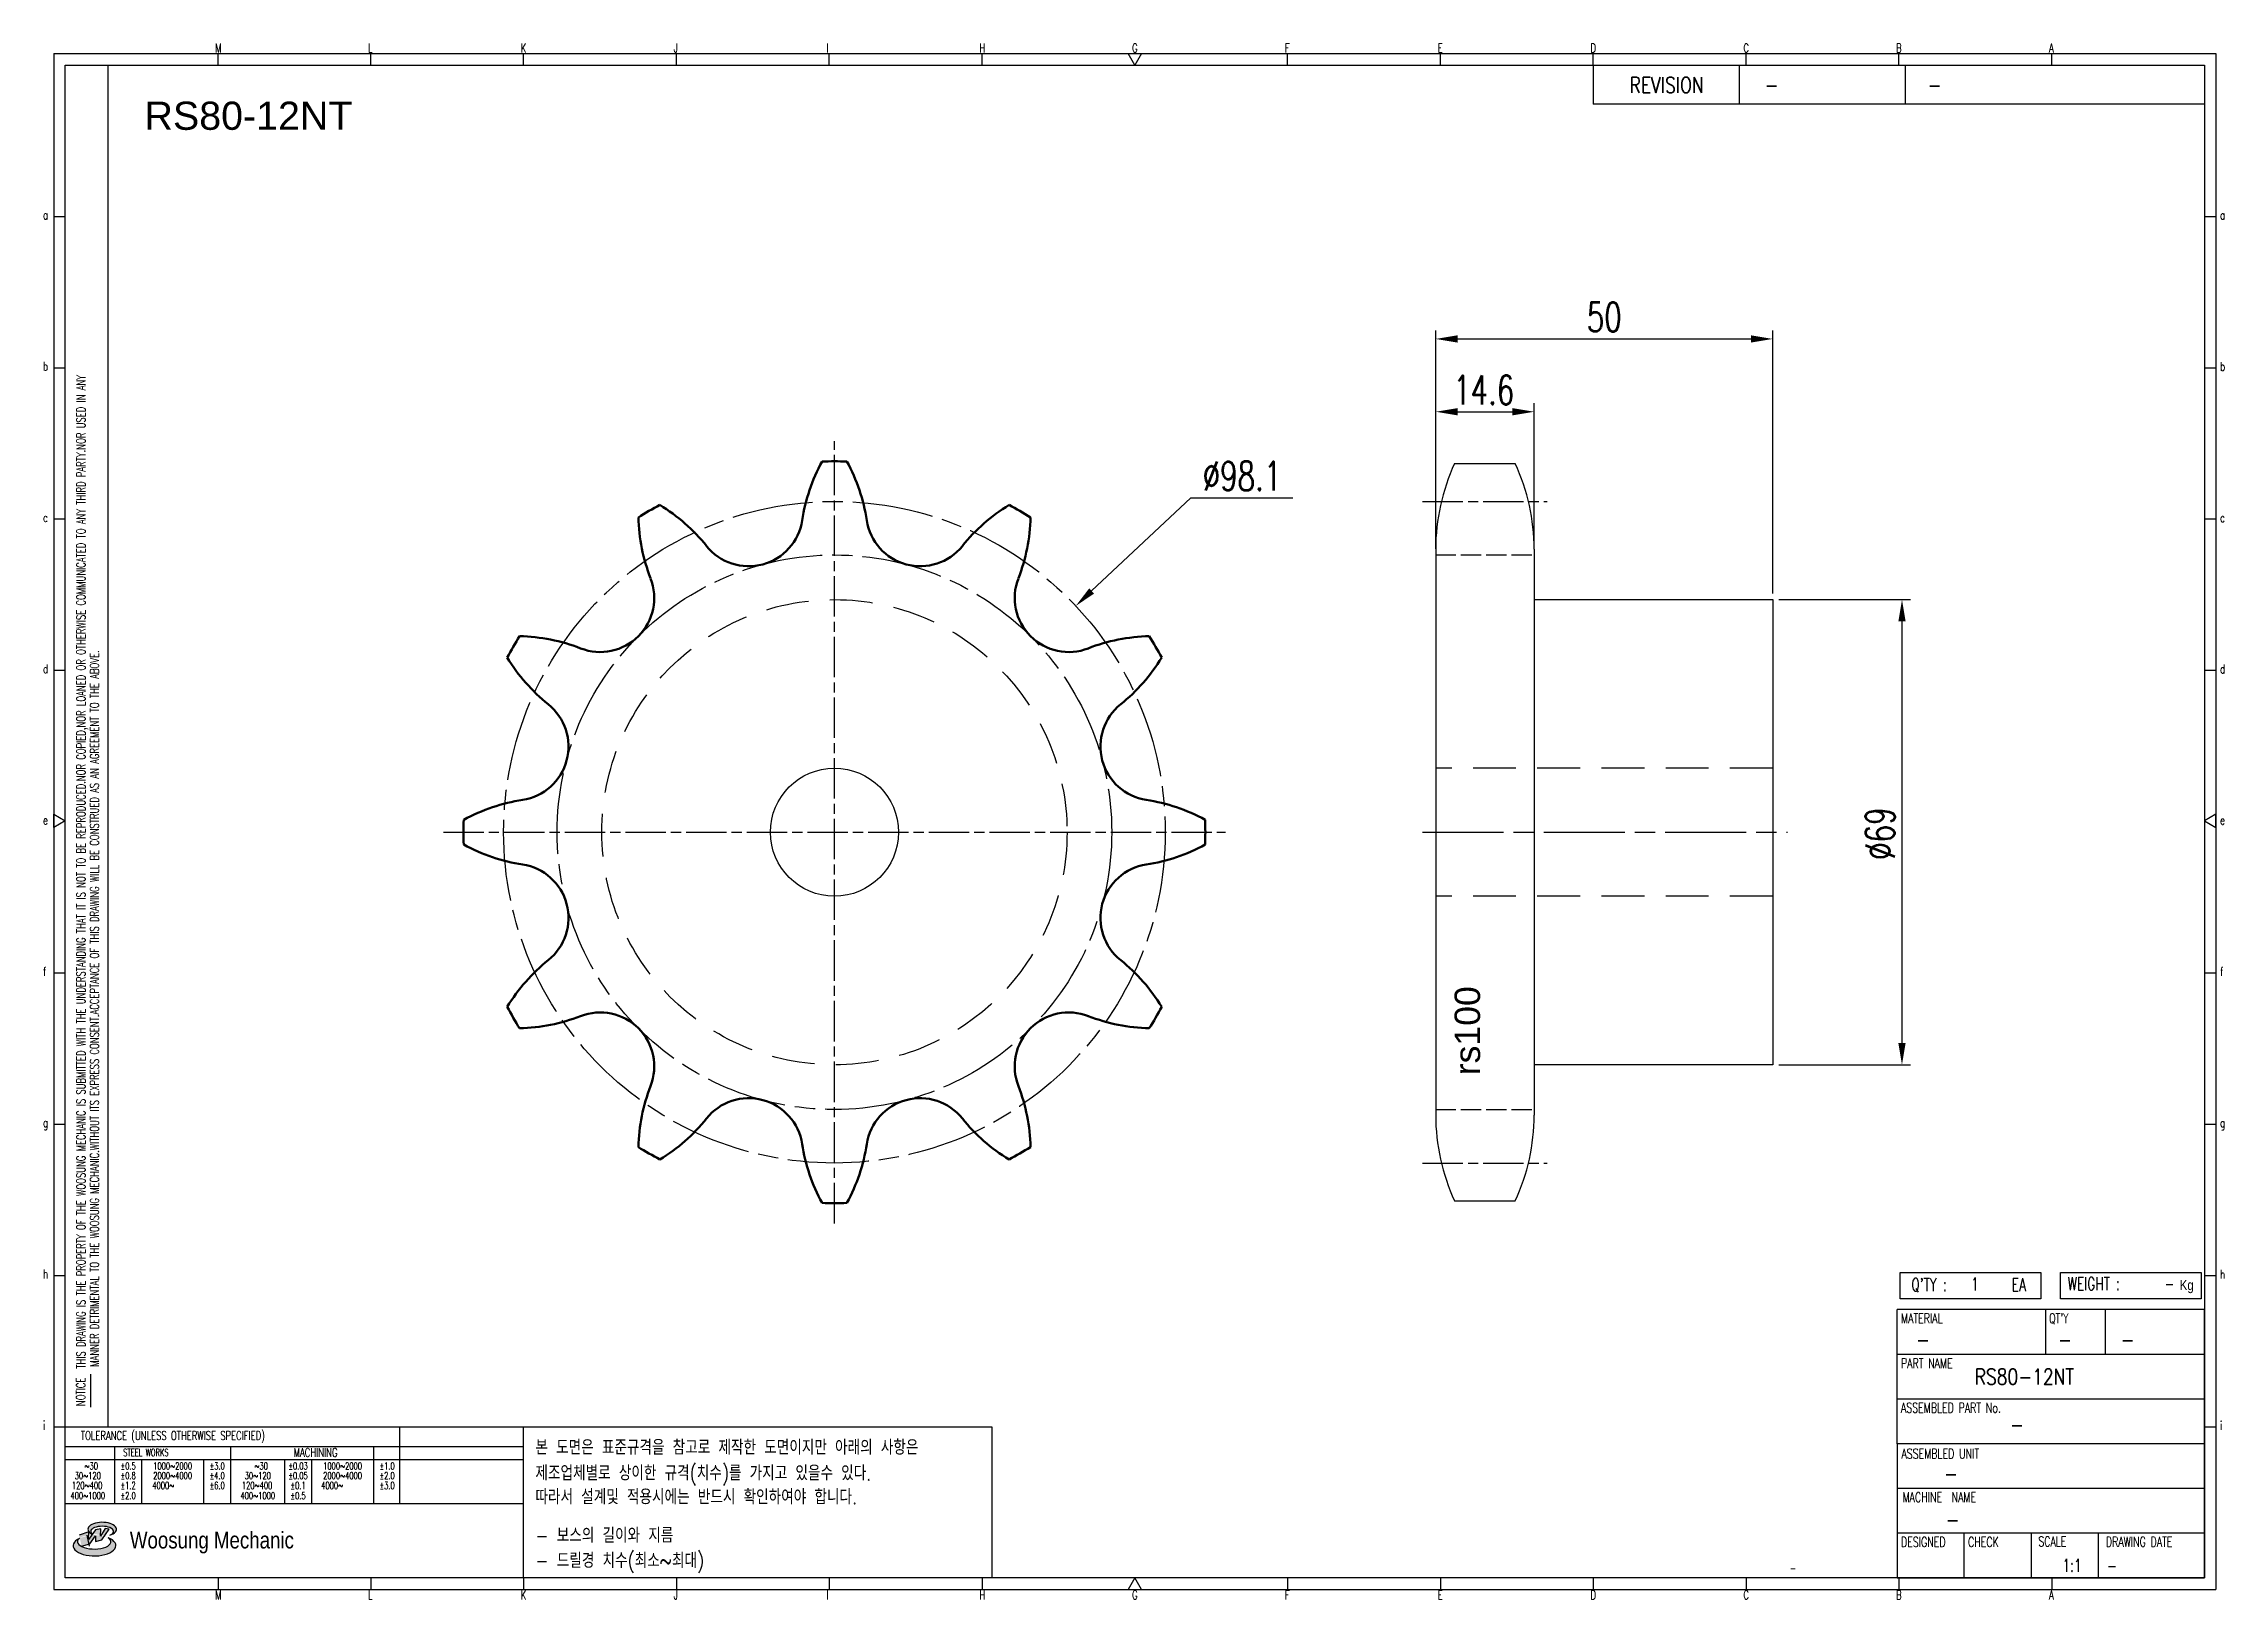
# Model space of a CAD drawing. Header units: millimetres. Extents: x 24007 to 24331, y 30 to 261.
import ezdxf
from ezdxf.enums import TextEntityAlignment as Align

# ---------------------------------------------------------------- set-up
doc = ezdxf.new("R2010")
doc.units = ezdxf.units.MM
for name, pattern in [('AM_ISO02W050', [7.5, 6, -1.5]), ('AM_ISO02W050x2', [3.75, 3, -0.75]), ('AM_ISO08W050', [18, 12, -1.5, 3, -1.5]), ('AM_ISO08W050x2', [9, 6, -0.75, 1.5, -0.75]), ('HIDDEN', [9.525, 6.35, -3.175])]:
    doc.linetypes.add(name, pattern=pattern)
for name, color, linetype, lineweight in [('AM_0N', 7, 'Continuous', 50), ('AM_3N', 6, 'AM_ISO02W050', 25), ('AM_7', 4, 'AM_ISO08W050', 25), ('AM_7N', 4, 'AM_ISO08W050', 25)]:
    doc.layers.add(name, color=color, linetype=linetype, lineweight=lineweight)
for name, color, linetype in [('HL', 2, 'HIDDEN'), ('S-DIM', 7, 'Continuous'), ('TITLE', 7, 'Continuous'), ('도면레이아웃', 7, 'Continuous')]:
    doc.layers.add(name, color=color, linetype=linetype)
doc.styles.add('HAN', font='ROMANS.shx', dxfattribs={"width": 0.7, "bigfont": 'whgtxt.shx'})
doc.styles.add('HKD_ST2', font='romans.shx', dxfattribs={"width": 0.7, "height": 4, "bigfont": '@extfont2.shx'})
doc.styles.add('HSG', font='SIMPLEX.shx', dxfattribs={"width": 0.7, "bigfont": 'HSG.shx'})
doc.styles.add('ROMANS', font='romans.shx', dxfattribs={"width": 0.7, "bigfont": 'whgtxt.shx'})
doc.styles.add('SLDTEXTSTYLE4', font='arial.ttf', dxfattribs={"width": 0.8})
doc.styles.get("Standard").update_dxf_attribs({"font": 'arial.ttf'})
doc.dimstyles.new('APP8', dxfattribs={"dimscale": 1.8, "dimtxt": 2.4, "dimasz": 1.8, "dimexe": 0.7, "dimexo": 0.5, "dimgap": 0.6, "dimtad": 1, "dimtoh": 1, "dimdec": 1, "dimrnd": 0.01, "dimzin": 9, "dimdsep": 46, "dimtxsty": 'HSG', "dimcen": 0, "dimclrd": 1, "dimclre": 1, "dimclrt": 256, "dimazin": 2, "dimtp": 1, "dimtm": 1, "dimtfac": 0.5, "dimtdec": 1, "dimtofl": 0, "dimtmove": 0, "dimatfit": 3, "dimfxl": 0, "dimtvp": 1, "dimtolj": 2, "dimlwd": -1, "dimlwe": -1, "dimarcsym": 0})

# ---------------------------------------------------------------- blocks, each defined once
blk = doc.blocks.new('SUYWSHJH')
at = {"layer": '도면레이아웃'}
h = blk.add_hatch(color=10, dxfattribs=at)
h.paths.add_polyline_path([(1.544, 35.177), (1.554, 34.966), (1.779, 35.034), (2.054, 35.422), (1.908, 35.446), (1.728, 35.167), (1.741, 35.439), (1.547, 35.405), (1.292, 35.041), (1.295, 35.33), (0.943, 35.208), (1.03, 34.8), (1.336, 34.885)])
edge = h.paths.add_edge_path()
edge.add_ellipse((1.795, 35.421), major_axis=(-0.53, 0), ratio=0.487785, start_angle=122.36065, end_angle=403.39574)
edge.add_line((1.411, 35.244), (1.419, 35.261))
edge.add_ellipse((1.798, 35.344), major_axis=(-0.423, 0), ratio=0.444396, start_angle=131.58977, end_angle=386.19408, ccw=False)
edge = h.paths.add_edge_path()
edge.add_ellipse((1.512, 34.815), major_axis=(-0.793, 0), ratio=0.480113, start_angle=314.67633, end_angle=590.85213)
edge.add_ellipse((1.501, 34.958), major_axis=(-0.62, 0), ratio=0.43311, start_angle=331.7024, end_angle=574.42495, ccw=False)
for p, q in [((0, 90.118), (80.15, 90.118)), ((0, 90.118), (0, 33.191)), ((6.089, 89.693), (6.089, 90.118)), ((11.753, 89.693), (11.753, 90.118)), ((17.418, 89.693), (17.418, 90.118)), ((23.082, 89.693), (23.082, 90.118)), ((28.746, 89.693), (28.746, 90.118)), ((34.411, 89.693), (34.411, 90.118)), ((45.739, 89.693), (45.739, 90.118)), ((51.404, 89.693), (51.404, 90.118)), ((57.068, 89.693), (57.068, 90.118)), ((62.732, 89.693), (62.732, 90.118)), ((68.397, 89.693), (68.397, 90.118)), ((74.061, 89.693), (74.061, 90.118)), ((80.15, 90.118), (80.15, 33.191)), ((0, 84.085), (0.425, 84.085)), ((79.725, 84.085), (80.15, 84.085)), ((0, 78.478), (0.425, 78.478)), ((79.725, 78.478), (80.15, 78.478)), ((0, 72.87), (0.425, 72.87)), ((79.725, 72.87), (80.15, 72.87)), ((0, 67.262), (0.425, 67.262)), ((79.725, 67.262), (80.15, 67.262)), ((0, 56.047), (0.425, 56.047)), ((79.725, 56.047), (80.15, 56.047)), ((0, 50.439), (0.425, 50.439)), ((79.725, 50.439), (80.15, 50.439)), ((0, 44.832), (0.425, 44.832)), ((79.725, 44.832), (80.15, 44.832)), ((1.377, 39.947), (1.377, 41.174)), ((0, 39.224), (0.425, 39.224)), ((79.725, 39.224), (80.15, 39.224)), ((0, 33.191), (80.15, 33.191)), ((6.089, 33.616), (6.089, 33.191)), ((11.753, 33.616), (11.753, 33.191)), ((17.418, 33.616), (17.418, 33.191)), ((23.082, 33.616), (23.082, 33.191)), ((28.746, 33.616), (28.746, 33.191)), ((34.411, 33.616), (34.411, 33.191)), ((45.739, 33.616), (45.739, 33.191)), ((51.404, 33.616), (51.404, 33.191)), ((57.068, 33.616), (57.068, 33.191)), ((62.732, 33.616), (62.732, 33.191)), ((68.397, 33.616), (68.397, 33.191)), ((74.061, 33.616), (74.061, 33.191))]:
    blk.add_line(p, q)
at = {"color": 2}
for p, q in [((2.017, 39.224), (2.017, 89.693)), ((0.425, 39.224), (17.418, 39.224)), ((12.816, 39.224), (12.816, 36.382)), ((17.418, 33.616), (17.418, 39.224)), ((0.425, 38.487), (17.418, 38.487)), ((0.425, 38.012), (17.418, 38.012)), ((2.257, 38.487), (2.257, 36.382)), ((3.257, 38.012), (3.257, 36.382)), ((5.557, 38.012), (5.557, 36.382)), ((6.557, 38.5), (6.557, 36.382)), ((8.557, 38.012), (8.557, 36.382)), ((9.557, 38.026), (9.557, 36.382)), ((11.857, 38.487), (11.857, 36.382)), ((0.425, 36.382), (17.418, 36.382))]:
    blk.add_line(p, q, dxfattribs=at)
at = {"color": 6, "ltscale": 0.5}
for p, q in [((57.068, 89.693), (57.068, 88.246)), ((62.47, 89.693), (62.47, 88.246)), ((68.635, 89.693), (68.635, 88.246)), ((79.725, 88.246), (57.068, 88.246)), ((68.336, 38.59), (68.336, 43.563)), ((79.725, 43.563), (68.336, 43.563)), ((73.827, 43.563), (73.827, 41.905)), ((76.037, 43.563), (76.037, 41.905)), ((79.725, 38.59), (79.725, 43.563)), ((79.725, 41.905), (68.336, 41.905)), ((79.725, 40.248), (68.336, 40.248)), ((68.336, 38.59), (68.336, 33.616)), ((79.725, 38.59), (68.336, 38.59)), ((79.725, 33.616), (79.725, 38.59)), ((79.725, 36.932), (68.336, 36.932)), ((79.725, 35.274), (68.336, 35.274)), ((70.822, 33.616), (70.822, 35.274)), ((73.309, 33.616), (73.309, 35.274)), ((75.796, 33.616), (75.796, 35.274)), ((68.336, 33.616), (79.725, 33.616))]:
    blk.add_line(p, q, dxfattribs=at)
for points in [[(40.075, 89.693), (39.83, 90.118), (40.32, 90.118)], [(0.425, 89.693), (79.725, 89.693), (79.725, 33.616), (0.425, 33.616)], [(0.425, 61.679), (0, 61.433), (0, 61.924)], [(79.725, 61.679), (80.15, 61.433), (80.15, 61.924)], [(40.075, 33.616), (39.83, 33.191), (40.32, 33.191)]]:
    blk.add_lwpolyline(points, close=True)
at = {"layer": 'TITLE', "color": 20}
for p, q in [((68.449, 43.961), (68.449, 44.936)), ((68.449, 44.936), (73.654, 44.936)), ((73.654, 44.936), (73.654, 43.961)), ((74.39, 43.961), (74.39, 44.936)), ((74.39, 44.936), (79.595, 44.936)), ((79.595, 44.936), (79.595, 43.961)), ((73.654, 43.961), (68.449, 43.961)), ((79.595, 43.961), (74.39, 43.961))]:
    blk.add_line(p, q, dxfattribs=at)
at = {"layer": '도면레이아웃'}
for p, q in [((1.295, 35.33), (0.943, 35.208)), ((1.03, 34.8), (1.336, 34.885)), ((1.224, 35.208), (1.311, 34.8)), ((1.224, 35.208), (1.224, 35.208)), ((1.547, 35.405), (1.292, 35.041)), ((1.292, 35.041), (1.295, 35.33)), ((1.336, 34.885), (1.544, 35.177)), ((1.419, 35.261), (1.411, 35.244)), ((1.544, 35.177), (1.554, 34.966)), ((1.741, 35.439), (1.547, 35.405)), ((1.554, 34.966), (1.779, 35.034)), ((1.908, 35.446), (1.728, 35.167)), ((1.728, 35.167), (1.741, 35.439)), ((1.779, 35.034), (2.054, 35.422)), ((2.054, 35.422), (1.908, 35.446))]:
    blk.add_line(p, q, dxfattribs=at)
for centre, major_axis, ratio, start_param, end_param in [((1.795, 35.421), (-0.53, 0), 0.487785, 2.135596, 7.040584), ((1.512, 34.815), (-0.793, 0), 0.480113, 5.492138, 10.312315), ((1.501, 34.958), (-0.62, 0), 0.43311, 5.789299, 10.025607), ((1.798, 35.344), (-0.423, 0), 0.444396, 2.296675, 6.740358)]:
    blk.add_ellipse(centre, major_axis=major_axis, ratio=ratio, start_param=start_param, end_param=end_param, dxfattribs=at)
at = {"color": 4, "style": 'HKD_ST2', "width": 0.7}
for s, p in [('M', (5.988, 90.164)), ('L', (11.652, 90.164)), ('K', (17.316, 90.164)), ('J', (22.981, 90.164)), ('I', (28.645, 90.164)), ('H', (34.309, 90.164)), ('G', (39.974, 90.164)), ('F', (45.638, 90.164)), ('E', (51.302, 90.164)), ('D', (56.967, 90.164)), ('C', (62.631, 90.164)), ('B', (68.295, 90.164)), ('A', (73.96, 90.164)), ('a', (-0.395, 83.976)), ('a', (80.305, 83.97)), ('b', (-0.395, 78.368)), ('b', (80.305, 78.362)), ('c', (-0.395, 72.76)), ('c', (80.305, 72.754)), ('d', (-0.395, 67.153)), ('d', (80.305, 67.147)), ('e', (-0.395, 61.545)), ('e', (80.305, 61.539)), ('f', (-0.395, 55.937)), ('f', (80.305, 55.931)), ('g', (-0.395, 50.33)), ('g', (80.305, 50.324)), ('h', (-0.395, 44.722)), ('h', (80.305, 44.716)), ('i', (-0.395, 39.114)), ('i', (80.305, 39.108)), ('M', (5.988, 32.824)), ('L', (11.652, 32.824)), ('K', (17.316, 32.824)), ('J', (22.981, 32.824)), ('I', (28.645, 32.824)), ('H', (34.309, 32.824)), ('G', (39.974, 32.824)), ('F', (45.638, 32.824)), ('E', (51.302, 32.824)), ('D', (56.967, 32.824)), ('C', (62.631, 32.824)), ('B', (68.295, 32.824)), ('A', (73.96, 32.824))]:
    blk.add_text(s, height=0.326, dxfattribs=at).set_placement(p)
for s, height, style, width, p in [('REVISION', 0.5806, 'HAN', 0.8, (58.415, 88.664)), ('-', 0.581, 'HAN', 0.8, (63.426, 88.664)), ('-', 0.581, 'HAN', 0.8, (69.468, 88.664)), ("Q'TY : ", 0.4746, 'HKD_ST2', 0.7, (68.857, 44.253)), ('1', 0.475, 'HKD_ST2', 0.7, (71.071, 44.275)), ('EA', 0.4746, 'HKD_ST2', 0.7, (72.578, 44.253)), ('WEIGHT : ', 0.4746, 'HKD_ST2', 0.7, (74.65, 44.286)), ('-', 0.581, 'HAN', 0.8, (69.029, 42.157)), ('-', 0.581, 'HAN', 0.8, (74.289, 42.157)), ('-', 0.581, 'HAN', 0.8, (76.623, 42.157)), ('-', 0.581, 'HAN', 0.8, (72.515, 39.013)), ('-', 0.581, 'HAN', 0.8, (70.067, 37.189)), ('-', 0.581, 'HAN', 0.8, (70.126, 35.48)), ('1:1', 0.4746, 'HKD_ST2', 0.7, (74.458, 33.848)), ('-', 0.475, 'HKD_ST2', 0.7, (76.112, 33.837))]:
    blk.add_text(s, height=height, dxfattribs=dict(style=style, width=width)).set_placement(p)
at = {"color": 6, "style": 'HKD_ST2', "width": 0.7}
for s, p in [(' THIS DRAWING IS THE PROPERTY OF THE WOOSUNG MECHANIC IS SUBMITTED WITH THE UNDERSTANDING THAT IT IS NOT TO BE REPRODUCED.NOR COPIED,NOR LOANED OR OTHERWISE COMMUNICATED TO ANY THIRD PARTY.NOR USED IN ANY', (1.173, 41.217)), ('MANNER DETRIMENTAL TO THE WOOSUNG MECHANIC.WITHOUT ITS EXPRESS CONSENT.ACCEPTANCE OF THIS DRAWING WILL BE CONSTRUED AS AN AGREEMENT TO THE ABOVE.', (1.672, 41.447))]:
    blk.add_text(s, height=0.326266, rotation=90, dxfattribs=at).set_placement(p)
at = {"style": 'HKD_ST2', "width": 0.7}
blk.add_text('-', height=0.475, dxfattribs=at).set_placement((78.613, 44.286), align=Align.RIGHT)
at = {"color": 4, "style": 'HKD_ST2', "width": 0.7}
for s, height, p in [('MATERIAL', 0.3651, (68.474, 43.425)), ("QT'Y", 0.3651, (73.965, 43.425)), ('PART NAME', 0.3651, (68.474, 41.756)), ('ASSEMBLED PART No.', 0.36511, (68.474, 40.109)), ('ASSEMBLED UNIT', 0.36511, (68.49, 38.408)), ('MACHINE  NAME', 0.36511, (68.532, 36.794)), ('DESIGNED', 0.3651, (68.474, 35.136)), ('CHECK', 0.3651, (70.961, 35.136)), ('SCALE', 0.3651, (73.566, 35.153)), ('DRAWING DATE', 0.36511, (76.071, 35.141))]:
    blk.add_text(s, height=height, dxfattribs=at).set_placement(p, align=Align.TOP_LEFT)
at = {"style": 'HKD_ST2', "width": 0.7}
blk.add_text('NOTICE', height=0.3263, rotation=90, dxfattribs=at).set_placement((1.163, 39.988))
for s, height, style, width, p in [('TOLERANCE (UNLESS OTHERWISE SPECIFIED)', 0.32627, 'HKD_ST2', 0.7, (4.417, 38.896)), ('-', 0.326, 'ROMANS', 0.65, (64.469, 33.975))]:
    blk.add_text(s, height=height, dxfattribs=dict(style=style, width=width)).set_placement(p, align=Align.MIDDLE_CENTER)
at = {"color": 4, "style": 'HKD_ST2', "width": 0.7}
for s, height, p in [('STEEL WORKS', 0.26101, (3.416, 38.268)), ('MACHINING', 0.3263, (9.707, 38.27)), ('%%P0.5', 0.261, (2.757, 37.762)), ('%%P0.8', 0.261, (2.757, 37.411)), ('%%P3.0', 0.261, (6.057, 37.762)), ('%%P4.0', 0.261, (6.057, 37.411)), ('%%P0.03', 0.261, (9.057, 37.762)), ('%%P0.05', 0.261, (9.057, 37.411)), ('%%P1.0', 0.261, (12.357, 37.762)), ('%%P2.0', 0.261, (12.357, 37.411)), ('%%P1.2', 0.261, (2.757, 37.045)), ('%%P2.0', 0.261, (2.757, 36.67)), ('%%P6.0', 0.261, (6.057, 37.045)), ('%%P0.1', 0.261, (9.057, 37.045)), ('%%P0.5', 0.261, (9.057, 36.67)), ('%%P3.0', 0.261, (12.357, 37.045))]:
    blk.add_text(s, height=height, dxfattribs=at).set_placement(p, align=Align.MIDDLE)
for s, height, p in [('30%%126120', 0.261, (1.263, 37.411)), ('%%12630', 0.261, (1.389, 37.762)), ('2000%%1264000', 0.26101, (4.407, 37.411)), ('1000%%1262000', 0.26101, (4.407, 37.762)), ('30%%126120', 0.261, (7.563, 37.411)), ('%%12630', 0.261, (7.689, 37.762)), ('2000%%1264000', 0.26101, (10.707, 37.411)), ('1000%%1262000', 0.26101, (10.707, 37.762)), ('400%%1261000', 0.26101, (1.263, 36.67)), ('120%%126400', 0.26101, (1.237, 37.045)), ('4000%%126', 0.261, (4.061, 37.045)), ('400%%1261000', 0.26101, (7.563, 36.67)), ('120%%126400', 0.26101, (7.537, 37.045)), ('4000%%126', 0.261, (10.321, 37.045))]:
    blk.add_text(s, height=height, dxfattribs=at).set_placement(p, align=Align.MIDDLE_CENTER)
at = {"color": 1, "style": 'SLDTEXTSTYLE4', "width": 0.8}
blk.add_text('Woosung Mechanic', height=0.61957, dxfattribs=at).set_placement((2.822, 34.711))
at = {"layer": 'TITLE', "width": 0.8}
blk.add_text('Kg', height=0.3789, dxfattribs=at).set_placement((78.807, 44.286))
blk = doc.blocks.new('*D2')
at = {"layer": 'Defpoints', "color": 0, "transparency": 16777216}
for p in [(24263.69, 178.48), (24263.69, 109.48), (24282.86, 109.48)]:
    blk.add_point(p, dxfattribs=at)
at = {"layer": 'S-DIM', "color": 1, "transparency": 16777216}
for p, q in [((24264.59, 178.48), (24284.12, 178.48)), ((24282.86, 175.24), (24282.86, 112.72)), ((24264.59, 109.48), (24284.12, 109.48))]:
    blk.add_line(p, q, dxfattribs=at)
for points in [[(24282.32, 175.24), (24283.4, 175.24), (24282.86, 178.48)], [(24282.32, 112.72), (24283.4, 112.72), (24282.86, 109.48)]]:
    blk.add_solid(points, dxfattribs=at)
at = {"layer": 'S-DIM', "transparency": 16777216, "insert": (24279.62, 143.77), "char_height": 4.32, "attachment_point": 5, "rotation": 90, "style": 'HSG'}
blk.add_mtext('\\A2;%%c69', dxfattribs=at)
blk = doc.blocks.new('*D3')
at = {"layer": 'Defpoints', "color": 0, "transparency": 16777216}
for p in [(24228.29, 206.35), (24213.69, 185.11), (24228.29, 185.11)]:
    blk.add_point(p, dxfattribs=at)
at = {"layer": 'S-DIM', "color": 1, "transparency": 16777216}
for p, q in [((24213.69, 186.01), (24213.69, 207.61)), ((24228.29, 186.01), (24228.29, 207.61)), ((24216.93, 206.35), (24225.05, 206.35))]:
    blk.add_line(p, q, dxfattribs=at)
for points in [[(24216.93, 206.89), (24216.93, 205.81), (24213.69, 206.35)], [(24225.05, 206.89), (24225.05, 205.81), (24228.29, 206.35)]]:
    blk.add_solid(points, dxfattribs=at)
at = {"layer": 'S-DIM', "transparency": 16777216, "insert": (24220.81, 209.59), "char_height": 4.32, "attachment_point": 5, "style": 'HSG'}
blk.add_mtext('\\A2;14.6', dxfattribs=at)
blk = doc.blocks.new('*D4')
at = {"layer": 'Defpoints', "color": 0, "transparency": 16777216}
for p in [(24263.69, 217.15), (24213.69, 185.11), (24263.69, 178.48)]:
    blk.add_point(p, dxfattribs=at)
at = {"layer": 'S-DIM', "color": 1, "transparency": 16777216}
for p, q in [((24213.69, 186.01), (24213.69, 218.41)), ((24216.93, 217.15), (24260.45, 217.15)), ((24263.69, 179.38), (24263.69, 218.41))]:
    blk.add_line(p, q, dxfattribs=at)
for points in [[(24216.93, 217.69), (24216.93, 216.61), (24213.69, 217.15)], [(24260.45, 217.69), (24260.45, 216.61), (24263.69, 217.15)]]:
    blk.add_solid(points, dxfattribs=at)
at = {"layer": 'S-DIM', "transparency": 16777216, "insert": (24238.69, 220.39), "char_height": 4.32, "attachment_point": 5, "style": 'HSG'}
blk.add_mtext('\\A2;50', dxfattribs=at)

msp = doc.modelspace()

# ---------------------------------------------------------------- linework, layer by layer
for p, q in [((24216.49, 198.66), (24225.49, 198.66)), ((24213.69, 185.96), (24213.69, 102)), ((24228.29, 185.96), (24228.29, 102)), ((24228.29, 178.48), (24263.69, 178.48)), ((24263.69, 178.48), (24263.69, 109.48)), ((24263.69, 109.48), (24228.29, 109.48)), ((24216.49, 89.3), (24225.49, 89.3))]:
    msp.add_line(p, q)
at = {"color": 4}
msp.add_lwpolyline([(24078.39, 55.8), (24147.87, 55.8), (24147.87, 33.36), (24078.39, 33.36)], close=True, dxfattribs=at)
msp.add_circle((24124.5, 143.98), 9.5)
for centre, start, end in [((24243.89, 185.96), 155.132, 180), ((24198.09, 185.96), 0, 24.868), ((24243.89, 102), 180, 204.868), ((24198.09, 102), 335.132, 0)]:
    msp.add_arc(centre, 30.2, start, end)
at = {"layer": 'AM_0N'}
for centre, radius, start, end in [((24146.08, 186.18), 26.68, 151.3506, 171.25), ((24124.5, 143.98), 55.02, 88.0847, 91.9153), ((24102.93, 186.18), 26.68, 8.75, 28.6494), ((24124.5, 143.98), 55.02, 118.0847, 121.9153), ((24084.72, 169.74), 26.68, 38.75, 58.6494), ((24164.28, 169.74), 26.68, 121.3506, 141.25), ((24124.5, 143.98), 55.02, 58.0847, 61.9153), ((24122.09, 191.31), 26.68, 181.3506, 201.25), ((24111.78, 191.45), 8.02, 218.75, 351.25), ((24137.22, 191.45), 8.02, 188.75, 321.25), ((24126.92, 191.31), 26.68, 338.75, 358.6494), ((24089.75, 178.73), 8.02, 248.75, 21.25), ((24159.26, 178.73), 8.02, 158.75, 291.25), ((24124.5, 143.98), 55.02, 148.0847, 151.9153), ((24077.17, 146.39), 26.68, 68.75, 88.6494), ((24171.83, 146.39), 26.68, 91.3506, 111.25), ((24124.5, 143.98), 55.02, 28.0847, 31.9153), ((24098.75, 183.76), 26.68, 211.3506, 231.25), ((24150.26, 183.76), 26.68, 308.75, 328.6494), ((24077.03, 156.7), 8.02, 278.75, 51.25), ((24171.98, 156.7), 8.02, 128.75, 261.25), ((24124.5, 143.98), 55.02, 178.0847, 181.9153), ((24082.31, 122.41), 26.68, 98.75, 118.6494), ((24166.7, 122.41), 26.68, 61.3506, 81.25), ((24124.5, 143.98), 55.02, 358.0847, 1.9153), ((24082.31, 165.55), 26.68, 241.3506, 261.25), ((24077.03, 131.26), 8.02, 308.75, 81.25), ((24171.98, 131.26), 8.02, 98.75, 231.25), ((24166.7, 165.55), 26.68, 278.75, 298.6494), ((24098.75, 104.2), 26.68, 128.75, 148.6494), ((24150.26, 104.2), 26.68, 31.3506, 51.25), ((24124.5, 143.98), 55.02, 208.0847, 211.9153), ((24077.17, 141.57), 26.68, 271.3506, 291.25), ((24089.75, 109.23), 8.02, 338.75, 111.25), ((24159.26, 109.23), 8.02, 68.75, 201.25), ((24171.83, 141.57), 26.68, 248.75, 268.6494), ((24124.5, 143.98), 55.02, 328.0847, 331.9153), ((24122.09, 96.65), 26.68, 158.75, 178.6494), ((24111.78, 96.51), 8.02, 8.75, 141.25), ((24137.22, 96.51), 8.02, 38.75, 171.25), ((24126.92, 96.65), 26.68, 1.3506, 21.25), ((24084.72, 118.22), 26.68, 301.3506, 321.25), ((24164.28, 118.22), 26.68, 218.75, 238.6494), ((24124.5, 143.98), 55.02, 238.0847, 241.9153), ((24146.08, 101.78), 26.68, 188.75, 208.6494), ((24102.93, 101.78), 26.68, 331.3506, 351.25), ((24124.5, 143.98), 55.02, 298.0847, 301.9153), ((24124.5, 143.98), 55.02, 268.0847, 271.9153)]:
    msp.add_arc(centre, radius, start, end, dxfattribs=at)
at = {"layer": 'AM_3N', "linetype": 'AM_ISO02W050x2'}
for p, q in [((24213.69, 185.11), (24228.29, 185.11)), ((24213.69, 102.85), (24228.29, 102.85))]:
    msp.add_line(p, q, dxfattribs=at)
at = {"layer": 'AM_7', "linetype": 'AM_ISO08W050x2'}
for p, q in [((24211.74, 193.05), (24230.23, 193.05)), ((24211.74, 94.91), (24230.23, 94.91))]:
    msp.add_line(p, q, dxfattribs=at)
at = {"layer": 'AM_7', "linetype": 'AM_ISO08W050x2', "ltscale": 2}
msp.add_line((24211.74, 143.98), (24265.9, 143.98), dxfattribs=at)
for radius in [49.07, 41.13]:
    msp.add_circle((24124.5, 143.98), radius, dxfattribs=at)
at = {"layer": 'AM_7N', "linetype": 'AM_ISO08W050x2'}
for p, q in [((24124.5, 85.96), (24124.5, 202)), ((24066.49, 143.98), (24182.52, 143.98))]:
    msp.add_line(p, q, dxfattribs=at)
at = {"layer": 'HL', "linetype": 'HIDDEN'}
for p, q in [((24263.69, 153.48), (24213.69, 153.48)), ((24263.69, 134.48), (24213.69, 134.48))]:
    msp.add_line(p, q, dxfattribs=at)
msp.add_circle((24124.5, 143.98), 34.5, dxfattribs=at)

# ---------------------------------------------------------------- block references
at = {"xscale": 4.001836980422727, "yscale": 4.001836980422727, "zscale": 4.001836980422727}
msp.add_blockref('SUYWSHJH', (24008.69, -101.17), dxfattribs=at)

# ---------------------------------------------------------------- texts
at = {"color": 2}
msp.add_text('RS80-12NT', height=4.181, dxfattribs=at).set_placement((24022.16, 248.17))
at = {"style": 'HAN', "width": 0.8}
msp.add_text('RS80-12NT', height=2.323, dxfattribs=at).set_placement((24293.65, 62.05))
at = {"color": 4, "style": 'HAN', "width": 0.8}
for s, p in [('본 도면은 표준규격을 참고로 제작한 도면이지만 아래의 사항은', (24080.14, 51.64)), ('제조업체별로 상이한 규격(치수)를 가지고 있을수 있다.', (24080.14, 47.83)), ('따라서 설계및 적용시에는 반드시 확인하여야 합니다.', (24080.14, 44.29)), ('- 보스의 길이와 지름', (24080.14, 38.59)), ('- 드릴경 치수(최소~최대)', (24080.14, 34.85))]:
    msp.add_text(s, height=2.1985, dxfattribs=at).set_placement(p)
at = {"insert": (24216.49, 107.93), "char_height": 3.78, "width": 16.2523, "attachment_point": 1, "rotation": 90}
msp.add_mtext('rs100', dxfattribs=at)

# ---------------------------------------------------------------- dimensions: what is measured, and where the dimension line sits
at = {"layer": 'S-DIM'}
dim = msp.add_linear_dim(base=(24263.69, 217.15), p1=(24213.69, 185.11), p2=(24263.69, 178.48), dimstyle='APP8', dxfattribs=at)
dim.commit()
dim.dimension.update_dxf_attribs({"geometry": '*D4', "text_midpoint": (24238.69, 220.39)})
dim = msp.add_linear_dim(base=(24228.29, 206.35), p1=(24213.69, 185.11), p2=(24228.29, 185.11), dimstyle='APP8', dxfattribs=at)
dim.commit()
dim.dimension.update_dxf_attribs({"geometry": '*D3', "text_midpoint": (24220.81, 206.35), "dimtype": 128})
msp.add_diameter_dim(center=(24124.5, 143.98), radius=49.07, location=(24177.39, 193.58), dimstyle='APP8', dxfattribs=at).render()
dim = msp.add_linear_dim(base=(24282.86, 109.48), p1=(24263.69, 178.48), p2=(24263.69, 109.48), angle=90, text='%%c<>', dimstyle='APP8', dxfattribs=at)
dim.commit()
dim.dimension.update_dxf_attribs({"geometry": '*D2', "text_midpoint": (24282.86, 143.77), "dimtype": 128})

doc.saveas('drawing.dxf')
